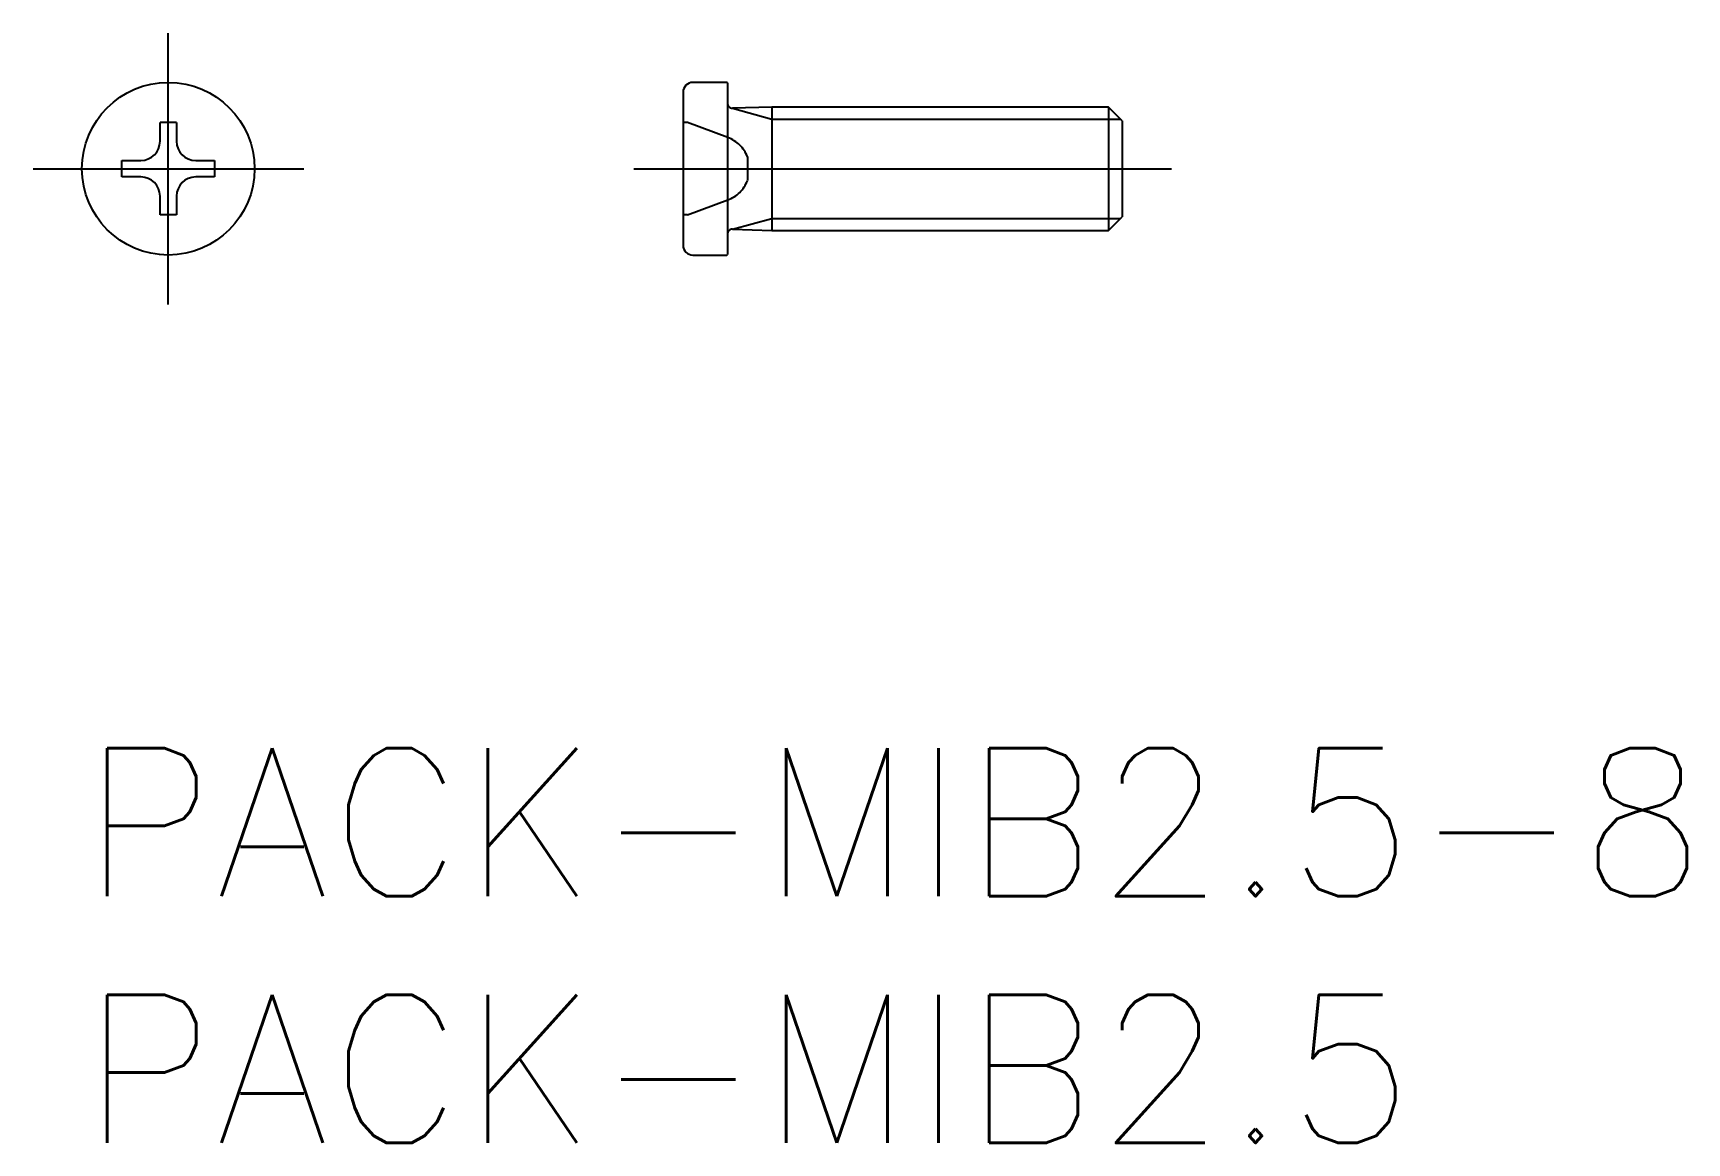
# Model space of a CAD drawing. Extents: x -1 to 32.5, y -8 to 14.5.
import ezdxf

# ---------------------------------------------------------------- set-up
doc = ezdxf.new("R2010")
doc.units = 0
doc.header["$LTSCALE"] = 0.5
doc.linetypes.add('CENTER', pattern=[50.8, 31.75, -6.35, 6.35, -6.35])
doc.linetypes.add('DASHED', pattern=[19.05, 12.7, -6.35])
for name, color, linetype in [('MSM_CENTER', 1, 'CENTER'), ('MSM_CONTINUOUS', 7, 'CONTINUOUS'), ('MSM_DASHED', 4, 'DASHED'), ('MSM_NARROW', 5, 'CONTINUOUS'), ('MSM_PART_NUMBER', 7, 'CONTINUOUS')]:
    doc.layers.add(name, color=color, linetype=linetype)
doc.styles.get("Standard").update_dxf_attribs({"font": 'txt.shx', "height": 1, "bigfont": 'bigfont.shx'})

# ---------------------------------------------------------------- blocks, each defined once
blk = doc.blocks.new('*U9')
at = {"layer": 'MSM_PART_NUMBER'}
blk.add_text('PACK-MIB2.5-8', height=3, dxfattribs=at).set_placement((0, -3))
blk = doc.blocks.new('*U10')
at = {"layer": 'MSM_PART_NUMBER'}
blk.add_text('PACK-MIB2.5', height=3, dxfattribs=at).set_placement((0, -8))

msp = doc.modelspace()

# ---------------------------------------------------------------- linework, layer by layer
at = {"layer": 'MSM_CENTER'}
for p, q in [((1.75, 9), (1.75, 14.5)), ((-0.99, 11.75), (4.5, 11.75)), ((11.183, 11.75), (22.083, 11.75))]:
    msp.add_line(p, q, dxfattribs=at)
at = {"layer": 'MSM_CONTINUOUS'}
for p, q in [((13.073, 13.5), (12.383, 13.5)), ((13.083, 13.49), (13.083, 10.01)), ((12.183, 13.3), (12.183, 10.2)), ((13.983, 13), (13.186, 12.976)), ((20.807, 13), (13.983, 13)), ((13.983, 13), (13.983, 10.5)), ((21.083, 12.724), (20.807, 13)), ((20.807, 13), (20.807, 10.5)), ((1.583, 12.306), (1.583, 12.688)), ((1.917, 12.688), (1.583, 12.688)), ((1.917, 12.688), (1.917, 12.306)), ((21.083, 12.724), (21.083, 10.776)), ((0.812, 11.583), (0.812, 11.917)), ((0.812, 11.917), (1.194, 11.917)), ((2.306, 11.917), (2.688, 11.917)), ((2.688, 11.917), (2.688, 11.583)), ((1.194, 11.583), (0.812, 11.583)), ((2.688, 11.583), (2.306, 11.583)), ((1.583, 10.812), (1.583, 11.194)), ((1.917, 11.194), (1.917, 10.812)), ((1.917, 10.812), (1.583, 10.812)), ((20.807, 10.5), (21.083, 10.776)), ((13.186, 10.524), (13.983, 10.5)), ((13.983, 10.5), (20.807, 10.5)), ((12.383, 10), (13.073, 10))]:
    msp.add_line(p, q, dxfattribs=at)
msp.add_circle((1.75, 11.75), 1.75, dxfattribs=at)
for centre, radius, start, end in [((12.383, 13.3), 0.2, 90, 180), ((13.073, 13.49), 0.01, 0, 90), ((13.183, 13.076), 0.1, 180, 271.7565), ((1.194, 12.306), 0.389, 270, 0), ((2.306, 12.306), 0.389, 180, 270), ((1.194, 11.194), 0.389, 0, 90), ((2.306, 11.194), 0.389, 90, 180), ((13.183, 10.424), 0.1, 88.2435, 180), ((12.383, 10.2), 0.2, 180, 270), ((13.073, 10.01), 0.01, 270, 0)]:
    msp.add_arc(centre, radius, start, end, dxfattribs=at)
at = {"layer": 'MSM_DASHED'}
for p, q in [((12.273, 12.688), (12.183, 12.688)), ((13.093, 12.382), (12.273, 12.688)), ((13.488, 11.992), (13.488, 11.508)), ((12.273, 10.812), (13.093, 11.118)), ((12.273, 10.812), (12.183, 10.812))]:
    msp.add_line(p, q, dxfattribs=at)
for start, end in [(21.0483, 69.5468), (290.4532, 338.9517)]:
    msp.add_arc((12.858, 11.75), 0.675, start, end, dxfattribs=at)
at = {"layer": 'MSM_NARROW'}
for p, q in [((13.186, 12.976), (13.983, 12.756)), ((13.983, 12.756), (21.05, 12.756)), ((13.186, 10.524), (13.983, 10.743)), ((13.983, 10.743), (21.05, 10.743))]:
    msp.add_line(p, q, dxfattribs=at)

# ---------------------------------------------------------------- block references
at = {"layer": 'MSM_CONTINUOUS'}
for name in ['*U9', '*U10']:
    msp.add_blockref(name, (0, 0), dxfattribs=at)

doc.saveas('drawing.dxf')
